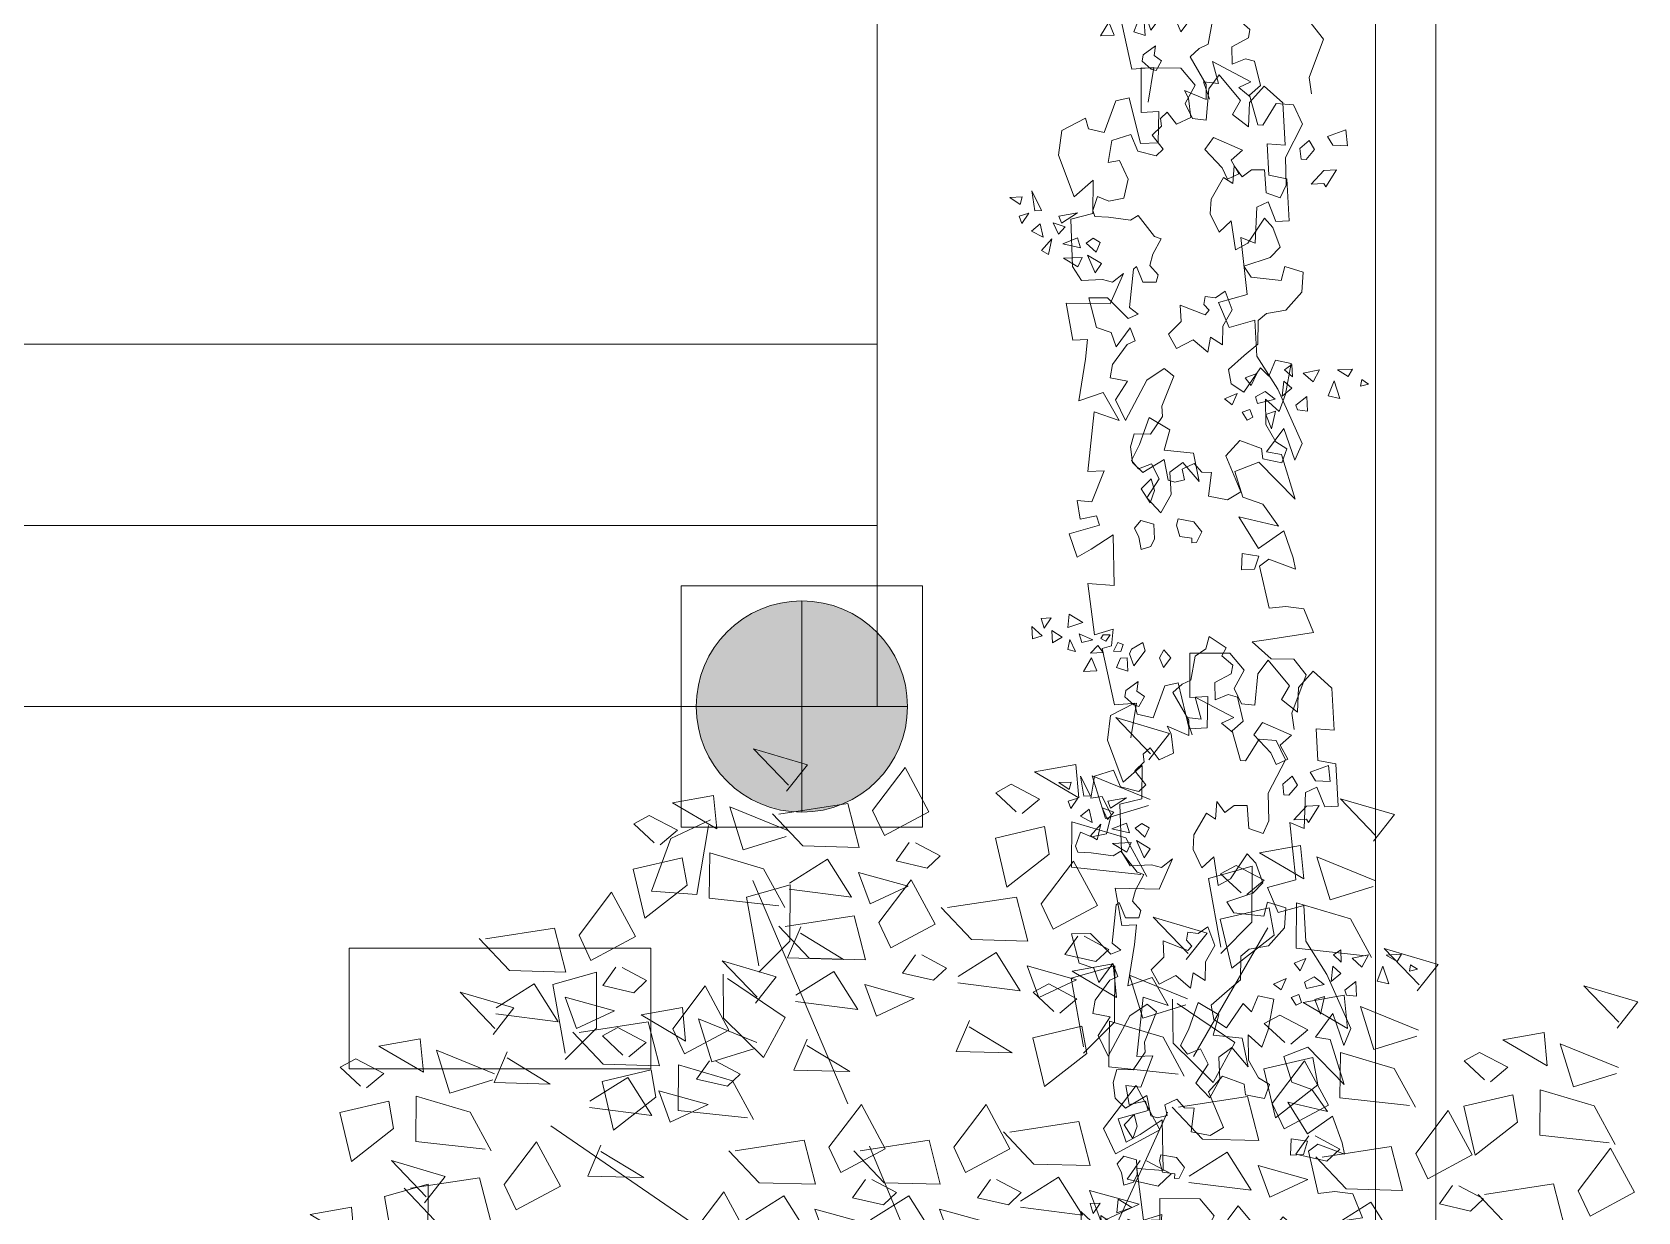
# Model space of a CAD drawing. Header units: millimetres. Extents: x -667 to -468, y -723 to -475.
# Drawn here: x -606.04 to -603.38, y -675.635 to -673.681 of the extents above; entities that cross this region are included whole.
import ezdxf

# ---------------------------------------------------------------- set-up
doc = ezdxf.new("R2010")
doc.units = ezdxf.units.MM
doc.layers.get('0').update_dxf_attribs({"lineweight": 9})
for name, color, linetype, lineweight in [('COLUMN', 11, 'Continuous', 9), ('dinding', 36, 'Continuous', 9), ('NOTASI', 250, 'Continuous', 5)]:
    doc.layers.add(name, color=color, linetype=linetype, lineweight=lineweight)
doc.layers.add('LANDSCAPE', color=7, linetype='Continuous', lineweight=9, true_color=0x002409)

# ---------------------------------------------------------------- blocks, each defined once
blk = doc.blocks.new('23ERF')
at = {"lineweight": 0}
for p, q in [((4556923.9, 561553.2), (4557056.3, 561615.1)), ((4557049.2, 561595.6), (4557010.2, 561367.7)), ((4556860.2, 561378.3), (4556923.9, 561553.2)), ((4558705.7, 561420.9), (4558850.5, 561461.7)), ((4558850.5, 561461.7), (4558849.7, 561275.5)), ((4557175, 561358.9), (4557319.8, 561399.7)), ((4557319.8, 561399.7), (4557319.1, 561213.5)), ((4558746.1, 561193.2), (4558705.7, 561420.9)), ((4557010.2, 561367.7), (4556860.2, 561378.3)), ((4557215.4, 561131.2), (4557175, 561358.9)), ((4558849.7, 561275.5), (4558746, 561172.5)), ((4557319.1, 561213.5), (4557215.4, 561110.5)), ((4558250.6, 561090.3), (4558395.4, 561131.1)), ((4558395.4, 561131.1), (4558394.7, 560945)), ((4556533.8, 561069.7), (4556678.6, 561110.5)), ((4556574.2, 560842), (4556533.8, 561069.7)), ((4556678.6, 561110.5), (4556677.8, 560924.3)), ((4557098.9, 560957.9), (4557097.4, 561104.1)), ((4557112.2, 561089.6), (4557303.6, 560959.7)), ((4558291.1, 560862.7), (4558250.6, 561090.3)), ((4558588.3, 560875.3), (4558586.8, 561021.4)), ((4557231.8, 560827.5), (4557098.9, 560957.9)), ((4557303.6, 560959.7), (4557231.8, 560827.5)), ((4558601.5, 561007), (4558792.9, 560877.1)), ((4556677.8, 560924.3), (4556574.1, 560821.3)), ((4558394.7, 560945), (4558291, 560842)), ((4558721.1, 560744.9), (4558588.3, 560875.3)), ((4558792.9, 560877.1), (4558721.1, 560744.9)), ((4555975.3, 560367.3), (4556120.1, 560408.1)), ((4556120.1, 560408.1), (4556119.3, 560221.9)), ((4556015.7, 560139.6), (4555975.3, 560367.3))]:
    blk.add_line(p, q, dxfattribs=at)
for points in [[(4558507.7, 561813.3), (4558576.7, 561900.6), (4558398.2, 561953.5), (4558513.6, 561833.1)], [(4557308, 561710), (4557377, 561797.3), (4557198.4, 561850.2), (4557313.8, 561729.8)], [(4557593, 561646.2), (4557700.3, 561788), (4557779.1, 561641.2), (4557632.1, 561562.5), (4557593, 561646.2)], [(4558276.4, 561687.9), (4558266.1, 561798.7), (4558129.5, 561774.4), (4558276.4, 561687.9)], [(4558506.3, 561662.9), (4558363.9, 561618.9), (4558319.7, 561761.2), (4558512.2, 561682.7)], [(4558088.4, 561635.8), (4558145.7, 561683.5), (4558052.4, 561732.6), (4558001, 561704.7), (4558068.6, 561641.6)], [(4557076.7, 561584.6), (4557066.3, 561695.4), (4556929.8, 561671.1), (4557076.7, 561584.6)], [(4557306.6, 561559.6), (4557164.2, 561515.6), (4557120, 561657.9), (4557312.5, 561579.4)], [(4557282.2, 561633.9), (4557510.8, 561669.1), (4557548.3, 561523.4), (4557362.2, 561528.4), (4557261.6, 561634.5)], [(4559252.4, 561544.8), (4559321.3, 561632.1), (4559142.8, 561684.9), (4559258.2, 561564.6)], [(4556888.7, 561532.5), (4556946, 561580.2), (4556852.7, 561629.3), (4556801.3, 561601.4), (4556868.9, 561538.3)], [(4558481.5, 561433.3), (4558251.6, 561458.2), (4558253, 561608.6), (4558431.5, 561555.8), (4558501.4, 561427.4)], [(4557714.2, 561539.6), (4557671.2, 561478.8), (4557774, 561455.3), (4557816.5, 561495.5), (4557734.9, 561539)], [(4558178.1, 561501.5), (4558037.9, 561392.2), (4557999.6, 561554.3), (4558161.9, 561592.5), (4558178.1, 561501.5)], [(4556978.4, 561398.2), (4556838.2, 561288.9), (4556799.9, 561451), (4556962.2, 561489.2), (4556978.4, 561398.2)], [(4557281.8, 561330), (4557051.9, 561354.9), (4557053.3, 561505.3), (4557231.8, 561452.5), (4557301.6, 561324.1)], [(4559021.1, 561419.3), (4559010.7, 561530.1), (4558874.1, 561505.9), (4559021.1, 561419.3)], [(4559251, 561394.3), (4559108.5, 561350.3), (4559064.4, 561492.7), (4559256.9, 561414.2)], [(4557317.5, 561405.6), (4557443.8, 561484.9), (4557523.1, 561358.8), (4557316.9, 561385)], [(4557546, 561440.8), (4557584.6, 561336.4), (4557710.3, 561395), (4557546, 561440.8)], [(4558151.5, 561336.3), (4558258.8, 561478.1), (4558337.6, 561331.3), (4558190.6, 561252.6), (4558151.5, 561336.3)], [(4558833.1, 561367.2), (4558890.4, 561414.9), (4558797, 561464), (4558745.7, 561436.2), (4558813.3, 561373.1)], [(4557510.5, 560674.3), (4557196.1, 561414.3)], [(4557613.7, 561274.3), (4557720.9, 561416.1), (4557799.7, 561269.3), (4557652.8, 561190.6), (4557613.7, 561274.3)], [(4556620.8, 561233), (4556728.1, 561374.8), (4556806.9, 561228), (4556659.9, 561149.3), (4556620.8, 561233)], [(4557840.7, 561324), (4558069.3, 561359.2), (4558106.8, 561213.5), (4557920.7, 561218.5), (4557820.1, 561324.6)], [(4559226.2, 561164.7), (4558996.3, 561189.6), (4558997.6, 561340.1), (4559176.2, 561287.2), (4559246, 561158.8)], [(4557302.9, 561262.1), (4557531.5, 561297.2), (4557569, 561151.5), (4557382.9, 561156.6), (4557282.3, 561262.6)], [(4558631.8, 561152.2), (4558700.8, 561239.5), (4558522.3, 561292.4), (4558637.7, 561172)], [(4558922.8, 561232.9), (4558782.6, 561123.6), (4558744.3, 561285.8), (4558906.6, 561323.9), (4558922.8, 561232.9)], [(4556310.1, 561220.7), (4556538.6, 561255.9), (4556576.1, 561110.2), (4556390, 561115.3), (4556289.4, 561221.3)], [(4557354.9, 561260), (4557310.8, 561157.8), (4557496.9, 561152.8), (4557354.4, 561239.3)], [(4558272.7, 561229.7), (4558229.7, 561168.9), (4558332.5, 561145.4), (4558375, 561185.6), (4558293.4, 561229.2)], [(4558655.5, 560831.2), (4558902.5, 561257.3)], [(4557734.9, 561167.7), (4557691.9, 561106.9), (4557794.7, 561083.5), (4557837.2, 561123.6), (4557755.6, 561167.2)], [(4557876, 561095.8), (4558002.3, 561175), (4558081.6, 561048.9), (4557875.4, 561075.1)], [(4559397.2, 561048.9), (4559466.1, 561136.2), (4559287.6, 561189.1), (4559403, 561068.7)], [(4556742.1, 561126.4), (4556699, 561065.6), (4556801.9, 561042.1), (4556844.3, 561082.3), (4556762.7, 561125.9)], [(4557204.6, 561007.6), (4557273.5, 561094.9), (4557095, 561147.8), (4557210.4, 561027.4)], [(4558104.5, 561130.9), (4558143.1, 561026.5), (4558268.8, 561085.1), (4558104.5, 561130.9)], [(4558400.5, 561026.8), (4558390.2, 561137.6), (4558253.6, 561113.3), (4558400.5, 561026.8)], [(4556345.3, 560992.5), (4556471.6, 561071.7), (4556550.9, 560945.6), (4556344.7, 560971.8)], [(4556931.1, 560923.1), (4557038.3, 561064.9), (4557117.1, 560918.1), (4556970.2, 560839.4), (4556931.1, 560923.1)], [(4557338.2, 561033.8), (4557464.5, 561113), (4557543.8, 560986.9), (4557337.6, 561013.1)], [(4557566.7, 561068.9), (4557605.3, 560964.6), (4557731, 561023.2), (4557566.7, 561068.9)], [(4558212.6, 560974.7), (4558269.8, 561022.4), (4558176.5, 561071.5), (4558125.1, 561043.6), (4558192.7, 560980.5)], [(4558630.4, 561001.8), (4558488, 560957.8), (4558443.8, 561100.1), (4558636.3, 561021.6)], [(4560059.1, 560925), (4560128.1, 561012.3), (4559949.5, 561065.1), (4560064.9, 560944.8)], [(4556335.8, 560904.3), (4556404.8, 560991.6), (4556226.3, 561044.5), (4556341.6, 560924.1)], [(4556573.8, 561027.6), (4556612.4, 560923.2), (4556738.2, 560981.9), (4556573.8, 561027.6)], [(4559165.9, 560923.5), (4559155.5, 561034.3), (4559018.9, 561010), (4559165.9, 560923.5)], [(4556973.3, 560882.1), (4556962.9, 560992.9), (4556826.3, 560968.7), (4556973.3, 560882.1)], [(4557203.2, 560857.2), (4557060.7, 560813.2), (4557016.6, 560955.5), (4557209, 560877)], [(4558977.9, 560871.4), (4559035.2, 560919.1), (4558941.8, 560968.2), (4558890.4, 560940.3), (4558958.1, 560877.2)], [(4559395.8, 560898.5), (4559253.3, 560854.5), (4559209.2, 560996.8), (4559401.7, 560918.3)], [(4556620.3, 560910.9), (4556848.9, 560946), (4556886.4, 560800.3), (4556700.3, 560805.4), (4556599.7, 560911.4)], [(4556785.3, 560830.1), (4556842.5, 560877.7), (4556749.2, 560926.9), (4556697.8, 560899), (4556765.5, 560835.9)], [(4557913.4, 560950.1), (4557869.3, 560847.9), (4558055.4, 560842.9), (4557912.9, 560929.4)], [(4558302.2, 560840.4), (4558162, 560731.1), (4558123.7, 560893.2), (4558286, 560931.4), (4558302.2, 560840.4)], [(4558605.6, 560772.2), (4558375.7, 560797.1), (4558377.1, 560947.5), (4558555.6, 560894.7), (4558625.5, 560766.3)], [(4559827.8, 560799.5), (4559817.4, 560910.3), (4559680.8, 560886.1), (4559827.8, 560799.5)], [(4556104.5, 560778.9), (4556094.2, 560889.6), (4555957.6, 560865.4), (4556104.5, 560778.9)], [(4556334.4, 560753.9), (4556192, 560709.9), (4556147.8, 560852.2), (4556340.3, 560773.7)], [(4557375.6, 560888.1), (4557331.5, 560786), (4557517.6, 560780.9), (4557375.1, 560867.4)], [(4560057.7, 560774.6), (4559915.2, 560730.5), (4559871.1, 560872.9), (4560063.6, 560794.4)], [(4555916.5, 560726.8), (4555973.8, 560774.4), (4555880.5, 560823.6), (4555829.1, 560795.7), (4555896.7, 560732.6)], [(4556382.7, 560846.8), (4556338.6, 560744.6), (4556524.7, 560739.6), (4556382.2, 560826.1)], [(4557178.4, 560627.6), (4556948.5, 560652.5), (4556949.8, 560802.9), (4557128.3, 560750.1), (4557198.2, 560621.7)], [(4557052.3, 560816.5), (4557009.3, 560755.7), (4557112.1, 560732.2), (4557154.6, 560772.4), (4557073, 560816)], [(4559067.6, 560737.1), (4558927.4, 560627.8), (4558889.1, 560789.9), (4559051.4, 560828.1), (4559067.6, 560737.1)], [(4558916.8, 560675.2), (4559024.1, 560817), (4559102.9, 560670.2), (4558955.9, 560591.5), (4558916.8, 560675.2)], [(4559371, 560668.9), (4559141.1, 560693.8), (4559142.4, 560844.2), (4559320.9, 560791.4), (4559390.8, 560663)], [(4559639.8, 560747.4), (4559697.1, 560795.1), (4559603.8, 560844.3), (4559552.4, 560816.4), (4559620, 560753.3)], [(4556655.6, 560682.6), (4556781.8, 560761.8), (4556861.2, 560635.7), (4556655, 560661.9)], [(4556875, 560695.8), (4556734.8, 560586.5), (4556696.5, 560748.6), (4556858.8, 560786.8), (4556875, 560695.8)], [(4556309.6, 560524.3), (4556079.7, 560549.2), (4556081.1, 560699.6), (4556259.6, 560646.8), (4556329.4, 560518.4)], [(4556884.1, 560717.7), (4556922.7, 560613.4), (4557048.4, 560672), (4556884.1, 560717.7)], [(4558358.3, 560592.6), (4558465.6, 560734.4), (4558544.4, 560587.6), (4558397.4, 560508.9), (4558358.3, 560592.6)], [(4558606.1, 560662.9), (4558834.7, 560698.1), (4558872.1, 560552.4), (4558686, 560557.4), (4558585.4, 560663.5)], [(4559729.5, 560613.1), (4559589.3, 560503.8), (4559551, 560666), (4559713.3, 560704.1), (4559729.5, 560613.1)], [(4560032.9, 560544.9), (4559803, 560569.9), (4559804.4, 560720.3), (4559982.9, 560667.4), (4560052.7, 560539)], [(4556006.2, 560592.5), (4555866, 560483.2), (4555827.7, 560645.3), (4555990, 560683.5), (4556006.2, 560592.5)], [(4557448.2, 560530.6), (4557555.5, 560672.4), (4557634.3, 560525.6), (4557487.3, 560446.9), (4557448.2, 560530.6)], [(4557861.9, 560530.6), (4557969.2, 560672.4), (4558048, 560525.6), (4557901, 560446.9), (4557861.9, 560530.6)], [(4558031.1, 559457.5), (4558569.9, 560646)], [(4559392.6, 560509.9), (4559499.8, 560651.7), (4559578.7, 560504.9), (4559431.7, 560426.2), (4559392.6, 560509.9)], [(4557963.7, 559614.4), (4556526.8, 560601.1)], [(4558047.6, 560580.3), (4558276.2, 560615.5), (4558313.6, 560469.8), (4558127.5, 560474.8), (4558026.9, 560580.9)], [(4556372.6, 560406.6), (4556479.8, 560548.4), (4556558.7, 560401.6), (4556411.7, 560322.9), (4556372.6, 560406.6)], [(4556693, 560536.9), (4556648.9, 560434.7), (4556835, 560429.7), (4556692.4, 560516.2)], [(4557137.5, 560518.3), (4557366, 560553.5), (4557403.5, 560407.8), (4557217.4, 560412.8), (4557116.8, 560518.9)], [(4557551.2, 560518.3), (4557779.7, 560553.5), (4557817.2, 560407.8), (4557631.1, 560412.8), (4557530.5, 560518.9)], [(4558031.1, 559457.5), (4557582, 560533.8)], [(4559038.1, 560568.6), (4558995.1, 560507.8), (4559097.9, 560484.3), (4559140.4, 560524.5), (4559058.8, 560568.1)], [(4559081.8, 560497.7), (4559310.4, 560532.8), (4559347.9, 560387.1), (4559161.8, 560392.2), (4559061.2, 560498.2)], [(4556108.3, 560346.5), (4556177.2, 560433.8), (4555998.7, 560486.7), (4556114.1, 560366.3)], [(4558479.6, 560486), (4558436.6, 560425.1), (4558539.4, 560401.7), (4558581.9, 560441.9), (4558500.3, 560485.4)], [(4558641.3, 560434.7), (4558767.6, 560513.9), (4558847, 560387.8), (4558640.8, 560414)], [(4559930.4, 560386), (4560037.7, 560527.8), (4560116.5, 560381), (4559969.5, 560302.3), (4559930.4, 560386)], [(4556061.8, 560394.4), (4556290.4, 560429.5), (4556327.9, 560283.9), (4556141.8, 560288.9), (4556041.2, 560394.9)], [(4557569.5, 560424), (4557526.4, 560363.2), (4557629.3, 560339.7), (4557671.7, 560379.9), (4557590.1, 560423.4)], [(4557983.1, 560424), (4557940.1, 560363.2), (4558043, 560339.7), (4558085.4, 560379.9), (4558003.8, 560423.4)], [(4558082.8, 560352), (4558209.1, 560431.3), (4558288.5, 560305.1), (4558082.3, 560331.4)], [(4558869.9, 560469.8), (4558908.4, 560365.4), (4559034.2, 560424), (4558869.9, 560469.8)], [(4556993.1, 560241.4), (4557100.4, 560383.1), (4557179.2, 560236.3), (4557032.2, 560157.6), (4556993.1, 560241.4)], [(4557172.7, 560290), (4557299, 560369.3), (4557378.3, 560243.2), (4557172.1, 560269.4)], [(4557586.4, 560290), (4557712.7, 560369.3), (4557792, 560243.2), (4557585.8, 560269.4)], [(4558311.4, 560387.2), (4558349.9, 560282.8), (4558475.7, 560341.4), (4558311.4, 560387.2)], [(4559513.8, 560403.3), (4559470.8, 560342.5), (4559573.6, 560319.1), (4559616.1, 560359.2), (4559534.5, 560402.8)], [(4559619.6, 560373.7), (4559848.2, 560408.9), (4559885.7, 560263.2), (4559699.6, 560268.2), (4559599, 560374.3)], [(4555877, 560221), (4555866.6, 560331.8), (4555730, 560307.6), (4555877, 560221)], [(4557401.2, 560325.2), (4557439.8, 560220.8), (4557565.5, 560279.4), (4557401.2, 560325.2)], [(4557814.9, 560325.2), (4557853.5, 560220.8), (4557979.2, 560279.4), (4557814.9, 560325.2)], [(4559117.1, 560269.4), (4559243.4, 560348.6), (4559322.7, 560222.5), (4559116.5, 560248.7)]]:
    blk.add_lwpolyline(points, dxfattribs=at)
blk = doc.blocks.new('SEMAK')
at = {"layer": 'LANDSCAPE', "lineweight": 5}
for p, q in [((489.1637, 51.8539), (489.1681, 51.8928)), ((489.1681, 51.8928), (489.1987, 51.8848)), ((489.1515, 51.826), (489.1637, 51.8539)), ((489.1987, 51.8848), (489.2107, 51.8621)), ((489.2107, 51.8621), (489.2113, 51.817)), ((489.281, 51.8239), (489.2891, 51.8589)), ((489.2891, 51.8589), (489.326, 51.8656)), ((489.3244, 51.8801), (489.3394, 51.8793)), ((489.326, 51.8656), (489.3244, 51.8801)), ((489.3569, 51.848), (489.3339, 51.8163)), ((489.3394, 51.8793), (489.3569, 51.848)), ((489.1726, 51.8034), (489.1515, 51.826)), ((489.2113, 51.817), (489.1726, 51.8034)), ((489.2865, 51.8048), (489.281, 51.8239)), ((489.3339, 51.8163), (489.2865, 51.8048)), ((489.1786, 51.7071), (489.2037, 51.7504)), ((489.2037, 51.7504), (489.2187, 51.7138)), ((489.4406, 51.7543), (489.3831, 51.7393)), ((489.3831, 51.7393), (489.3961, 51.6673)), ((489.4831, 51.7318), (489.4406, 51.7543)), ((489.2109, 51.6773), (489.1786, 51.7071)), ((489.2187, 51.7138), (489.2109, 51.6773)), ((489.2826, 51.6915), (489.2621, 51.6843)), ((489.3124, 51.686), (489.2826, 51.6915)), ((489.4431, 51.6193), (489.4831, 51.7318)), ((489.1856, 51.6563), (489.1559, 51.6245)), ((489.2529, 51.6208), (489.1856, 51.6563)), ((489.2621, 51.6843), (489.2529, 51.6208)), ((489.3069, 51.6525), (489.3124, 51.686)), ((489.3441, 51.6375), (489.3069, 51.6525)), ((489.3664, 51.6655), (489.3441, 51.6375)), ((489.3961, 51.6673), (489.3664, 51.6655)), ((489.6131, 51.6493), (489.5556, 51.6343)), ((489.6306, 51.6068), (489.6131, 51.6493)), ((489.1559, 51.6245), (489.1524, 51.5763)), ((489.4881, 51.5743), (489.4431, 51.6193)), ((489.5531, 51.6018), (489.4881, 51.5743)), ((489.5556, 51.6343), (489.5531, 51.6018)), ((489.5981, 51.5843), (489.6306, 51.6068)), ((489.1524, 51.5763), (489.1654, 51.537)), ((489.5706, 51.5293), (489.5981, 51.5843)), ((489.1406, 51.4943), (489.1131, 51.4293)), ((489.2131, 51.3743), (489.1406, 51.4943)), ((489.1654, 51.537), (489.2156, 51.5408)), ((489.2156, 51.5408), (489.2546, 51.4885)), ((489.5731, 51.4518), (489.5706, 51.5293)), ((489.2546, 51.4885), (489.2546, 51.457)), ((489.2546, 51.457), (489.2956, 51.3668)), ((489.6131, 51.4918), (489.5731, 51.4518)), ((489.6356, 51.4393), (489.6131, 51.4918)), ((489.1131, 51.4293), (489.1531, 51.3743)), ((489.4649, 51.3545), (489.4706, 51.3993)), ((489.4706, 51.3993), (489.5081, 51.4268)), ((489.5081, 51.4268), (489.5631, 51.3543)), ((489.6574, 51.346), (489.6356, 51.4393)), ((489.1531, 51.3743), (489.1006, 51.3618)), ((489.1006, 51.3618), (489.1099, 51.321)), ((489.2681, 51.3418), (489.2131, 51.3743)), ((489.2956, 51.3668), (489.2681, 51.3418)), ((489.5154, 51.3138), (489.4649, 51.3545)), ((489.5631, 51.3543), (489.5874, 51.381)), ((489.5874, 51.381), (489.6099, 51.3335)), ((489.6099, 51.3335), (489.6574, 51.346)), ((489.1099, 51.321), (489.1581, 51.2618)), ((489.3609, 51.2578), (489.4036, 51.2988)), ((489.4036, 51.2988), (489.4149, 51.2523)), ((489.5581, 51.282), (489.5154, 51.3138)), ((489.1239, 51.267), (489.1109, 51.2223)), ((489.1699, 51.211), (489.1239, 51.267)), ((489.1581, 51.2618), (489.1831, 51.2518)), ((489.1831, 51.2518), (489.1699, 51.211)), ((489.2864, 51.2373), (489.3086, 51.282)), ((489.3086, 51.282), (489.3609, 51.2578)), ((489.4149, 51.2523), (489.4501, 51.2783)), ((489.4501, 51.2783), (489.4539, 51.2205)), ((489.5636, 51.2095), (489.5581, 51.282)), ((489.0664, 51.2055), (489.0479, 51.1135)), ((489.1109, 51.2223), (489.0664, 51.2055)), ((489.3271, 51.2), (489.2864, 51.2373)), ((489.3271, 51.1498), (489.3271, 51.2)), ((489.4539, 51.2205), (489.4854, 51.1723)), ((489.5896, 51.189), (489.5636, 51.2095)), ((489.1056, 51.1155), (489.1651, 51.1823)), ((489.1651, 51.1823), (489.1966, 51.1713)), ((489.1966, 51.1713), (489.1706, 51.1488)), ((489.1706, 51.1488), (489.1894, 51.0325)), ((489.4016, 51.1833), (489.3271, 51.1498)), ((489.3989, 51.152), (489.4149, 51.1703)), ((489.4049, 51.127), (489.3989, 51.152)), ((489.4149, 51.1703), (489.4016, 51.1833)), ((489.4854, 51.1723), (489.4669, 51.1145)), ((489.6494, 51.1815), (489.5896, 51.189)), ((489.7014, 51.1293), (489.6494, 51.1815)), ((489.0479, 51.1135), (489.1056, 51.1155)), ((489.4359, 51.133), (489.4049, 51.127)), ((489.4669, 51.1145), (489.4359, 51.133)), ((489.7089, 51.068), (489.7014, 51.1293)), ((489.1989, 51.025), (489.2156, 51.0735)), ((489.2156, 51.0735), (489.2564, 51.0755)), ((489.2639, 51.053), (489.2396, 51.0233)), ((489.2564, 51.0755), (489.2639, 51.053)), ((489.5284, 51.04), (489.5489, 51.0755)), ((489.5489, 51.0755), (489.6399, 51.0903)), ((489.6399, 51.0903), (489.6531, 51.0475)), ((489.6531, 51.0475), (489.7089, 51.068)), ((489.1894, 51.0325), (489.1989, 51.025)), ((489.2396, 51.0233), (489.2509, 50.9898)), ((489.6101, 51.0178), (489.5284, 51.04)), ((489.6419, 50.9878), (489.6101, 51.0178)), ((489.2509, 50.9898), (489.2789, 50.9433)), ((489.4959, 50.9), (489.5046, 50.9895)), ((489.5046, 50.9895), (489.5439, 50.971)), ((489.5439, 50.971), (489.5991, 50.8968)), ((489.6234, 50.9265), (489.6419, 50.9878)), ((489.2584, 50.9358), (489.2119, 50.8688)), ((489.2789, 50.9433), (489.2584, 50.9358)), ((489.4336, 50.8745), (489.4576, 50.9328)), ((489.4576, 50.9328), (489.4959, 50.9)), ((489.5991, 50.8968), (489.6234, 50.9265)), ((489.0796, 50.865), (489.0741, 50.8463)), ((489.1206, 50.8688), (489.0796, 50.865)), ((489.1876, 50.8818), (489.1206, 50.8688)), ((489.2119, 50.8688), (489.1876, 50.8818)), ((489.4386, 50.8295), (489.4336, 50.8745)), ((489.0741, 50.8463), (489.0909, 50.8035)), ((489.0909, 50.8035), (489.1244, 50.8203)), ((489.1244, 50.8203), (489.1709, 50.813)), ((489.1709, 50.813), (489.1876, 50.7553)), ((489.4801, 50.7653), (489.4386, 50.8295)), ((489.6081, 50.8193), (489.6066, 50.7485)), ((489.6506, 50.8368), (489.6081, 50.8193)), ((489.6706, 50.7993), (489.6506, 50.8368)), ((489.7919, 50.8105), (489.7864, 50.7995)), ((489.8274, 50.7603), (489.7919, 50.8105)), ((489.1876, 50.7553), (489.1634, 50.6975)), ((489.5076, 50.7853), (489.4801, 50.7653)), ((489.5141, 50.731), (489.5076, 50.7853)), ((489.5366, 50.766), (489.5141, 50.731)), ((489.5666, 50.746), (489.5366, 50.766)), ((489.6731, 50.7143), (489.6706, 50.7993)), ((489.7864, 50.7995), (489.7471, 50.7995)), ((489.7471, 50.7995), (489.7881, 50.7603)), ((489.7881, 50.7603), (489.8274, 50.7603)), ((489.6066, 50.7485), (489.5666, 50.746)), ((489.7306, 50.6143), (489.6731, 50.7143)), ((489.7186, 50.6883), (489.7206, 50.7218)), ((489.7206, 50.7218), (489.7354, 50.7238)), ((489.7354, 50.7238), (489.7634, 50.694)), ((489.1281, 50.7013), (489.1429, 50.6343)), ((489.1634, 50.6975), (489.1281, 50.7013)), ((489.2024, 50.6193), (489.2211, 50.6715)), ((489.2211, 50.6715), (489.2769, 50.6883)), ((489.2994, 50.6695), (489.2676, 50.6248)), ((489.2769, 50.6883), (489.2994, 50.6695)), ((489.7484, 50.666), (489.7186, 50.6883)), ((489.7634, 50.694), (489.7484, 50.666)), ((489.8049, 50.656), (489.8194, 50.6835)), ((489.8619, 50.6385), (489.8049, 50.656)), ((489.8194, 50.6835), (489.8644, 50.6885)), ((489.8644, 50.6885), (489.8619, 50.6385)), ((489.1429, 50.6343), (489.2024, 50.6193)), ((489.2676, 50.6248), (489.2974, 50.5988)), ((489.5719, 50.5175), (489.5931, 50.6093)), ((489.5931, 50.6093), (489.6081, 50.6118)), ((489.6081, 50.6118), (489.6531, 50.5468)), ((489.7056, 50.5543), (489.7306, 50.6143)), ((489.2974, 50.5988), (489.2956, 50.5745)), ((489.2956, 50.5745), (489.3179, 50.556)), ((489.3179, 50.556), (489.3441, 50.595)), ((489.3441, 50.595), (489.3886, 50.5765)), ((489.3886, 50.5765), (489.3849, 50.517)), ((489.2606, 50.5228), (489.2836, 50.4173)), ((489.3739, 50.4928), (489.4389, 50.5243)), ((489.3849, 50.517), (489.3739, 50.4928)), ((489.4339, 50.4693), (489.4489, 50.5228)), ((489.4389, 50.5243), (489.4409, 50.4778)), ((489.5744, 50.5228), (489.5409, 50.4923)), ((489.6074, 50.489), (489.5719, 50.5175)), ((489.6531, 50.5468), (489.7056, 50.5543)), ((489.7576, 50.4728), (489.7626, 50.5228)), ((489.4409, 50.4778), (489.3961, 50.3903)), ((489.4794, 50.4768), (489.4339, 50.4693)), ((489.4644, 50.4083), (489.4794, 50.4768)), ((489.5789, 50.4768), (489.4644, 50.4083)), ((489.5409, 50.4923), (489.5789, 50.4768)), ((489.5934, 50.4145), (489.6074, 50.489)), ((489.8076, 50.3578), (489.7576, 50.4728)), ((489.2156, 50.4188), (489.1866, 50.2448)), ((489.2836, 50.4173), (489.2156, 50.4188)), ((489.2491, 50.396), (489.2751, 50.422)), ((489.2751, 50.422), (489.2901, 50.4275)), ((489.2901, 50.4275), (489.3086, 50.3978)), ((489.5246, 50.42), (489.5654, 50.4053)), ((489.5264, 50.366), (489.5246, 50.42)), ((489.5654, 50.4053), (489.5934, 50.4145)), ((489.2529, 50.3773), (489.2491, 50.396)), ((489.2919, 50.3513), (489.2529, 50.3773)), ((489.3086, 50.3978), (489.2864, 50.381)), ((489.2864, 50.381), (489.2919, 50.3513)), ((489.3961, 50.3903), (489.4259, 50.366)), ((489.4259, 50.366), (489.4539, 50.355)), ((489.5786, 50.342), (489.5264, 50.366)), ((489.1256, 50.3123), (489.1666, 50.3123)), ((489.1526, 50.2713), (489.1256, 50.3123)), ((489.1666, 50.3123), (489.1526, 50.2713)), ((489.2616, 50.3183), (489.2276, 50.3048)), ((489.2616, 50.2773), (489.2616, 50.3183)), ((489.3609, 50.2823), (489.3719, 50.312)), ((489.3719, 50.312), (489.3961, 50.2843)), ((489.4539, 50.355), (489.4706, 50.2823)), ((489.5526, 50.286), (489.5841, 50.3158)), ((489.5841, 50.3158), (489.5786, 50.342)), ((489.7726, 50.3078), (489.8076, 50.3578)), ((489.2276, 50.3048), (489.2411, 50.2773)), ((489.2411, 50.2773), (489.2616, 50.2773)), ((489.2696, 50.2655), (489.2806, 50.3028)), ((489.2769, 50.2508), (489.2696, 50.2655)), ((489.2806, 50.3028), (489.3179, 50.258)), ((489.3756, 50.258), (489.3609, 50.2823)), ((489.3961, 50.2843), (489.3756, 50.258)), ((489.4706, 50.2823), (489.5041, 50.2618)), ((489.5041, 50.2618), (489.5171, 50.2245)), ((489.5171, 50.2245), (489.5674, 50.2618)), ((489.5674, 50.2618), (489.5526, 50.286)), ((489.6476, 50.2478), (489.7026, 50.3028)), ((489.7026, 50.3028), (489.7726, 50.3078)), ((489.0356, 50.2193), (489.0661, 50.2038)), ((489.0356, 50.1813), (489.0356, 50.2193)), ((489.1041, 50.2493), (489.0811, 50.2418)), ((489.0811, 50.2418), (489.0891, 50.2113)), ((489.0891, 50.2113), (489.1041, 50.2493)), ((489.1251, 50.2233), (489.1181, 50.1963)), ((489.1181, 50.1963), (489.1591, 50.2163)), ((489.1591, 50.2163), (489.1251, 50.2233)), ((489.1506, 50.2573), (489.1736, 50.2343)), ((489.1891, 50.2573), (489.1506, 50.2573)), ((489.1736, 50.2343), (489.1891, 50.2573)), ((489.1841, 50.2138), (489.1991, 50.2228)), ((489.1916, 50.2023), (489.1841, 50.2138)), ((489.1866, 50.2448), (489.2156, 50.2378)), ((489.1991, 50.2228), (489.2136, 50.2043)), ((489.2156, 50.2378), (489.2231, 50.1873)), ((489.2431, 50.2563), (489.2211, 50.2543)), ((489.2211, 50.2543), (489.2356, 50.2283)), ((489.2356, 50.2283), (489.2521, 50.2358)), ((489.2521, 50.2358), (489.2431, 50.2563)), ((489.3124, 50.232), (489.2769, 50.2508)), ((489.3179, 50.258), (489.3124, 50.232)), ((489.6976, 50.2428), (489.6476, 50.2478)), ((489.8366, 50.2293), (489.6976, 50.2428)), ((489.8116, 50.1543), (489.8366, 50.2293)), ((488.9746, 50.2038), (488.9746, 50.1658)), ((489.0051, 50.1963), (488.9746, 50.2038)), ((488.9746, 50.1658), (489.0051, 50.1963)), ((489.0126, 50.1733), (489.0051, 50.1428)), ((489.0356, 50.1428), (489.0126, 50.1733)), ((489.0661, 50.2038), (489.0356, 50.1813)), ((489.0846, 50.1748), (489.0916, 50.1338)), ((489.1321, 50.1613), (489.0846, 50.1748)), ((489.1651, 50.2018), (489.1536, 50.0428)), ((489.2231, 50.1873), (489.1651, 50.2018)), ((489.2136, 50.2043), (489.1916, 50.2023)), ((489.0051, 50.1428), (489.0356, 50.1428)), ((489.0916, 50.1338), (489.1321, 50.1613)), ((489.6816, 50.0168), (489.7046, 50.1473)), ((489.7046, 50.1473), (489.7566, 50.1443)), ((489.7566, 50.1443), (489.8116, 50.1543)), ((489.1536, 50.0428), (489.2336, 50.0528)), ((489.2336, 50.0528), (489.2386, 49.8978)), ((489.6261, 50.0258), (489.6661, 50.0258)), ((489.6311, 49.9758), (489.6261, 50.0258)), ((489.6661, 50.0258), (489.6811, 49.9858)), ((489.7116, 49.9968), (489.6816, 50.0168)), ((489.7916, 50.0318), (489.7116, 49.9968)), ((489.7866, 49.9968), (489.7916, 50.0318)), ((489.6811, 49.9858), (489.6311, 49.9758)), ((489.7616, 49.9128), (489.7866, 49.9968)), ((489.1251, 49.9603), (489.1036, 49.8878)), ((489.1686, 49.9388), (489.1251, 49.9603)), ((489.2386, 49.8978), (489.1686, 49.9388)), ((489.6266, 49.8628), (489.6816, 49.9628)), ((489.6816, 49.9628), (489.7616, 49.9128)), ((489.1036, 49.8878), (489.1976, 49.8663)), ((489.1976, 49.8663), (489.1906, 49.8373)), ((489.7466, 49.8978), (489.6266, 49.8628)), ((489.7016, 49.8278), (489.7466, 49.8978)), ((489.1401, 49.8448), (489.1331, 49.7868)), ((489.1906, 49.8373), (489.1401, 49.8448)), ((489.3881, 49.8378), (489.3471, 49.7903)), ((489.4221, 49.7833), (489.3881, 49.8378)), ((489.6416, 49.8028), (489.7016, 49.8278)), ((489.8016, 49.8178), (489.6966, 49.6978)), ((489.7666, 49.6778), (489.8016, 49.8178)), ((489.1331, 49.7868), (489.1786, 49.7938)), ((489.1786, 49.7938), (489.2206, 49.6998)), ((489.3471, 49.7903), (489.3881, 49.7338)), ((489.4221, 49.7143), (489.4221, 49.7833)), ((489.6216, 49.7228), (489.6416, 49.8028)), ((489.3881, 49.7338), (489.3676, 49.6863)), ((489.5106, 49.7483), (489.4631, 49.6868)), ((489.4971, 49.6598), (489.5106, 49.7483)), ((489.6966, 49.6978), (489.6216, 49.7228)), ((489.1706, 49.6998), (489.1996, 49.5183)), ((489.2206, 49.6998), (489.1706, 49.6998)), ((489.3266, 49.6998), (489.3061, 49.6728)), ((489.3061, 49.6728), (489.3336, 49.6253)), ((489.3676, 49.6863), (489.3266, 49.6998)), ((489.4631, 49.6868), (489.4221, 49.7143)), ((489.7216, 49.6678), (489.7666, 49.6778)), ((489.8066, 49.6978), (489.7781, 49.5988)), ((489.8316, 49.6478), (489.8066, 49.6978)), ((489.3336, 49.6253), (489.3676, 49.5438)), ((489.4086, 49.6463), (489.4971, 49.6598)), ((489.4291, 49.5848), (489.4086, 49.6463)), ((489.7781, 49.5988), (489.7216, 49.6678)), ((489.7666, 49.4778), (489.8316, 49.6478)), ((489.3676, 49.5438), (489.4291, 49.5848)), ((489.7406, 49.5983), (489.7251, 49.5528)), ((489.7556, 49.5448), (489.7406, 49.5983)), ((489.1996, 49.5183), (489.2746, 49.5483)), ((489.2746, 49.5483), (489.2301, 49.4598)), ((489.6531, 49.5428), (489.6676, 49.5673)), ((489.6771, 49.5353), (489.6531, 49.5428)), ((489.6676, 49.5673), (489.6846, 49.5598)), ((489.6846, 49.5598), (489.6771, 49.5353)), ((489.7251, 49.5528), (489.7556, 49.5448)), ((489.8186, 49.5293), (489.8236, 49.5443)), ((489.8536, 49.5043), (489.8186, 49.5293)), ((489.8236, 49.5443), (489.8536, 49.5493)), ((489.8536, 49.5493), (489.8536, 49.5043)), ((489.1541, 49.4818), (489.1811, 49.3553)), ((489.2301, 49.4598), (489.1541, 49.4818)), ((489.6016, 49.4988), (489.6236, 49.5183)), ((489.6406, 49.4843), (489.6016, 49.4988)), ((489.6236, 49.5183), (489.6406, 49.4843)), ((489.6966, 49.4978), (489.7016, 49.5178)), ((489.7266, 49.4828), (489.6966, 49.4978)), ((489.7016, 49.5178), (489.7566, 49.5078)), ((489.7066, 49.3728), (489.7666, 49.4778)), ((489.7566, 49.5078), (489.7266, 49.4828)), ((489.7786, 49.4998), (489.8091, 49.4768)), ((489.7861, 49.4538), (489.7786, 49.4998)), ((489.8091, 49.4768), (489.7861, 49.4538)), ((489.9196, 49.5063), (489.9546, 49.5163)), ((489.9396, 49.4613), (489.9196, 49.5063)), ((489.9546, 49.5163), (489.9396, 49.4613)), ((490.0196, 49.4813), (490.0446, 49.4763)), ((490.0246, 49.4613), (490.0196, 49.4813)), ((490.0446, 49.4763), (490.0246, 49.4613)), ((489.6681, 49.4378), (489.6851, 49.4623)), ((489.7046, 49.4258), (489.6681, 49.4378)), ((489.6851, 49.4623), (489.7046, 49.4258)), ((489.7896, 49.4193), (489.8126, 49.4423)), ((489.8126, 49.4423), (489.8126, 49.4043)), ((489.8461, 49.4323), (489.8751, 49.4608)), ((489.8966, 49.4248), (489.8461, 49.4323)), ((489.8751, 49.4608), (489.8966, 49.4248)), ((489.9836, 49.4498), (489.9516, 49.4278)), ((489.9516, 49.4278), (489.9981, 49.4278)), ((489.9981, 49.4278), (489.9836, 49.4498)), ((489.8126, 49.4043), (489.7896, 49.4193)), ((489.1811, 49.3553), (489.1911, 49.2953)), ((489.7066, 49.2628), (489.7066, 49.3728)), ((489.1461, 49.2953), (489.1311, 49.1803)), ((489.1911, 49.2953), (489.1461, 49.2953)), ((489.5981, 49.2023), (489.6271, 49.2808)), ((489.6271, 49.2808), (489.7066, 49.2628)), ((489.1311, 49.1803), (489.2661, 49.1898)), ((489.2661, 49.1898), (489.3111, 49.0988)), ((489.6866, 49.1828), (489.5981, 49.2023)), ((489.6766, 49.0068), (489.6866, 49.1828)), ((489.1811, 49.1138), (489.1561, 49.0688)), ((489.2461, 49.1138), (489.1811, 49.1138)), ((489.2246, 49.0918), (489.2041, 49.0373)), ((489.2451, 49.0648), (489.2246, 49.0918)), ((489.2761, 49.1238), (489.2461, 49.1138)), ((489.3111, 49.0988), (489.2761, 49.1238)), ((489.0636, 49.0153), (489.0841, 49.0288)), ((489.0841, 49.0288), (489.0976, 48.9813)), ((489.1296, 49.0423), (489.1726, 49.0713)), ((489.1871, 49.0428), (489.1296, 49.0423)), ((489.1561, 49.0688), (489.1586, 48.9238)), ((489.1726, 49.0713), (489.1871, 49.0428)), ((489.2016, 48.9998), (489.2306, 49.0288)), ((489.2041, 49.0373), (489.2451, 49.0648)), ((489.2306, 49.0288), (489.2451, 49.0003)), ((489.0976, 48.9813), (489.0636, 49.0153)), ((489.1836, 49.0128), (489.1301, 48.9978)), ((489.1301, 48.9978), (489.1761, 48.9823)), ((489.1761, 48.9823), (489.1836, 49.0128)), ((489.2236, 48.9858), (489.2016, 48.9998)), ((489.2451, 49.0003), (489.2236, 48.9858)), ((489.7196, 49.0268), (489.6766, 49.0068)), ((489.7301, 48.9168), (489.7196, 49.0268)), ((489.0366, 48.9543), (489.0706, 48.9748)), ((489.0641, 48.9338), (489.0366, 48.9543)), ((489.0706, 48.9748), (489.0641, 48.9338)), ((489.1181, 48.9683), (489.1036, 48.9323)), ((489.1036, 48.9323), (489.1396, 48.9468)), ((489.1396, 48.9468), (489.1181, 48.9683)), ((489.1296, 48.9338), (489.1226, 48.9123)), ((489.1801, 48.9053), (489.1296, 48.9343)), ((489.7861, 48.9638), (489.7656, 48.9023)), ((489.8271, 48.9638), (489.7861, 48.9638)), ((489.8271, 48.8343), (489.8271, 48.9638)), ((489.0081, 48.9293), (489.0006, 48.9063)), ((489.0006, 48.9063), (489.0311, 48.8988)), ((489.0311, 48.8988), (489.0081, 48.9293)), ((489.0501, 48.8928), (489.0431, 48.8313)), ((489.0431, 48.8313), (489.0706, 48.8928)), ((489.0706, 48.8928), (489.0501, 48.8928)), ((489.1226, 48.9123), (489.1801, 48.9053)), ((489.1586, 48.9238), (489.2266, 48.9103)), ((489.2266, 48.9103), (489.2336, 48.8083)), ((489.7656, 48.9023), (489.7301, 48.9168)), ((489.0056, 48.8708), (488.9751, 48.8478)), ((488.9751, 48.8478), (489.0131, 48.8478)), ((489.0131, 48.8478), (489.0056, 48.8708)), ((489.1721, 48.8563), (489.1311, 48.7253)), ((489.2336, 48.8083), (489.1721, 48.8563)), ((489.7726, 48.8208), (489.8271, 48.8343)), ((489.6301, 48.7903), (489.5801, 48.7318)), ((489.6446, 48.8263), (489.6301, 48.7903)), ((489.6811, 48.8118), (489.6446, 48.8263)), ((489.6596, 48.7683), (489.6811, 48.8118)), ((489.7726, 48.7238), (489.7726, 48.8208)), ((489.6091, 48.6958), (489.6961, 48.7393)), ((489.6961, 48.7393), (489.6596, 48.7683)), ((489.1311, 48.7253), (489.1446, 48.6503)), ((489.3566, 48.5613), (489.3836, 48.7033)), ((489.3836, 48.7033), (489.4381, 48.7033)), ((489.4381, 48.7033), (489.4451, 48.6078)), ((489.5801, 48.7318), (489.6091, 48.6958)), ((489.8271, 48.7308), (489.7726, 48.7238)), ((489.8271, 48.6013), (489.8271, 48.7308)), ((489.1446, 48.6503), (489.2196, 48.6163)), ((489.2196, 48.6163), (489.2266, 48.6503)), ((489.2266, 48.6503), (489.2746, 48.6638)), ((489.2746, 48.6638), (489.3156, 48.5683)), ((489.5271, 48.5873), (489.5476, 48.6348)), ((489.5476, 48.6348), (489.5886, 48.6418)), ((489.5886, 48.6418), (489.6021, 48.5463)), ((489.6706, 48.6283), (489.7181, 48.6693)), ((489.7181, 48.6693), (489.7251, 48.5943)), ((489.3906, 48.6078), (489.3976, 48.4713)), ((489.4451, 48.6078), (489.3906, 48.6078)), ((489.5611, 48.5328), (489.5271, 48.5873)), ((489.6361, 48.5053), (489.6976, 48.5873)), ((489.6976, 48.5873), (489.6706, 48.6283)), ((489.7251, 48.5943), (489.7726, 48.5468)), ((489.7726, 48.5468), (489.8271, 48.6013)), ((489.3156, 48.5683), (489.3566, 48.5613)), ((489.6021, 48.5463), (489.6361, 48.5053)), ((489.5201, 48.4783), (489.5611, 48.5328)), ((489.3976, 48.4713), (489.5201, 48.4783))]:
    blk.add_line(p, q, dxfattribs=at)
blk = doc.blocks.new('kolommm bulat')
at = {"layer": 'NOTASI'}
h = blk.add_hatch(color=256, dxfattribs=at)
h.paths.add_polyline_path([(-808.9141, -494.9305), (-808.9141, -495.1055), (-808.7391, -495.1055, 0.414214)])
h.paths.add_polyline_path([(-808.9141, -494.9305, 0.414214), (-809.0891, -495.1055), (-808.9141, -495.1055)])
h.paths.add_polyline_path([(-808.9141, -495.1055), (-809.0891, -495.1055, 0.414214), (-808.9141, -495.2805)])
h.paths.add_polyline_path([(-808.7391, -495.1055), (-808.9141, -495.1055), (-808.9141, -495.2805, 0.414214)])
for p, q in [((-808.9141, -494.9305), (-808.9141, -495.2805)), ((-809.0891, -495.1055), (-808.7391, -495.1055))]:
    blk.add_line(p, q)
blk.add_circle((-808.9141, -495.1055), 0.175)

msp = doc.modelspace()

# ---------------------------------------------------------------- linework, layer by layer
msp.add_lwpolyline([(-604.9653, -674.5985), (-604.5653, -674.5985), (-604.5653, -674.9985), (-604.9653, -674.9985)], close=True)
at = {"layer": 'dinding'}
for p, q in [((-603.7153, -664.7485), (-603.7153, -684.8485)), ((-603.8153, -664.8485), (-603.8153, -684.7485)), ((-604.6403, -674.7985), (-604.6403, -671.9485)), ((-606.2153, -674.1985), (-604.6403, -674.1985)), ((-606.2153, -674.4985), (-604.6403, -674.4985)), ((-606.2153, -674.7985), (-604.6403, -674.7985))]:
    msp.add_line(p, q, dxfattribs=at)
at = {"layer": 'NOTASI'}
msp.add_lwpolyline([(-605.0153, -675.1985), (-605.0153, -675.3985), (-605.5153, -675.3985), (-605.5153, -675.1985)], close=True, dxfattribs=at)

# ---------------------------------------------------------------- block references
at = {"layer": 'COLUMN'}
msp.add_blockref('kolommm bulat', (204.1488, -179.693), dxfattribs=at)
at = {"layer": 'LANDSCAPE', "xscale": -0.5397948623633152, "yscale": 0.5397948623633152, "zscale": 0.5397948623633152, "rotation": 182.9524330381508}
for p in [(-869.3462, -660.1647), (-869.3748, -661.2176), (-869.2937, -662.1868), (-869.3435, -663.0905)]:
    msp.add_blockref('SEMAK', p, dxfattribs=at)
at = {"layer": 'LANDSCAPE', "xscale": 0.0005000000000000001, "yscale": 0.0005000000000000001, "zscale": 0.0005000000000000001}
msp.add_blockref('23ERF', (-2883.4445, -955.7936), dxfattribs=at)

doc.saveas('drawing.dxf')
